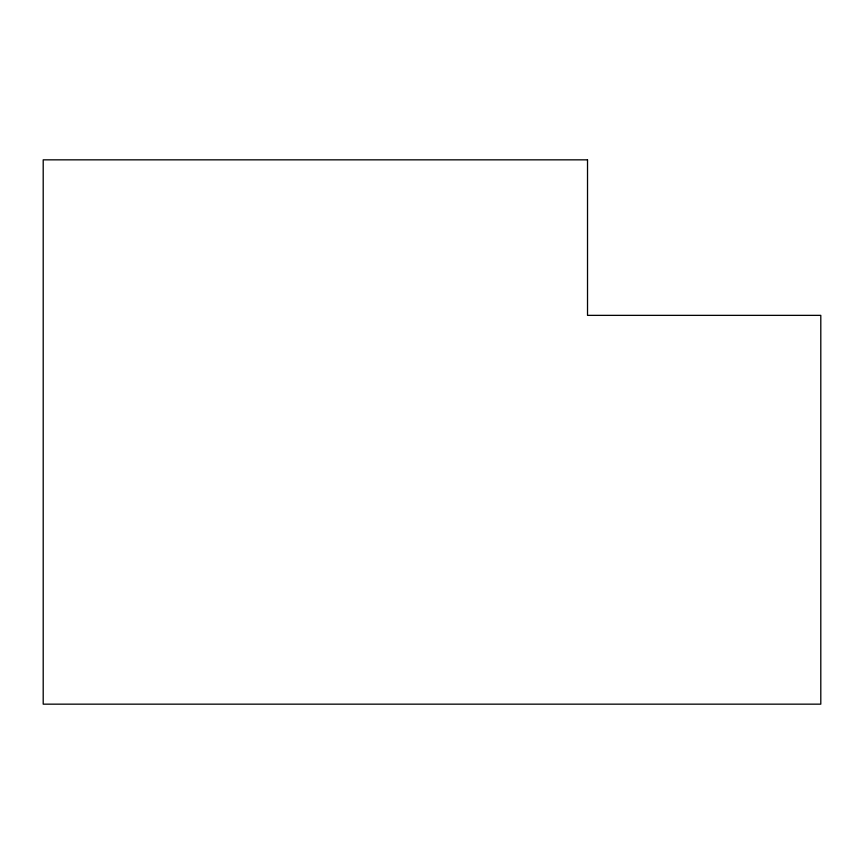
<?xml version="1.0" encoding="UTF-8"?>
<svg xmlns="http://www.w3.org/2000/svg" width="864" height="864" viewBox="0 0 864 864"><rect width="100%" height="100%" fill="white"/><g stroke="black" fill="none" stroke-linecap="round" stroke-linejoin="round"><path stroke-width="1.3" d="M587.52 159.84L43.2 159.84L43.2 704.16L820.8 704.16L820.8 315.36L587.52 315.36L587.52 159.84"/></g></svg>
